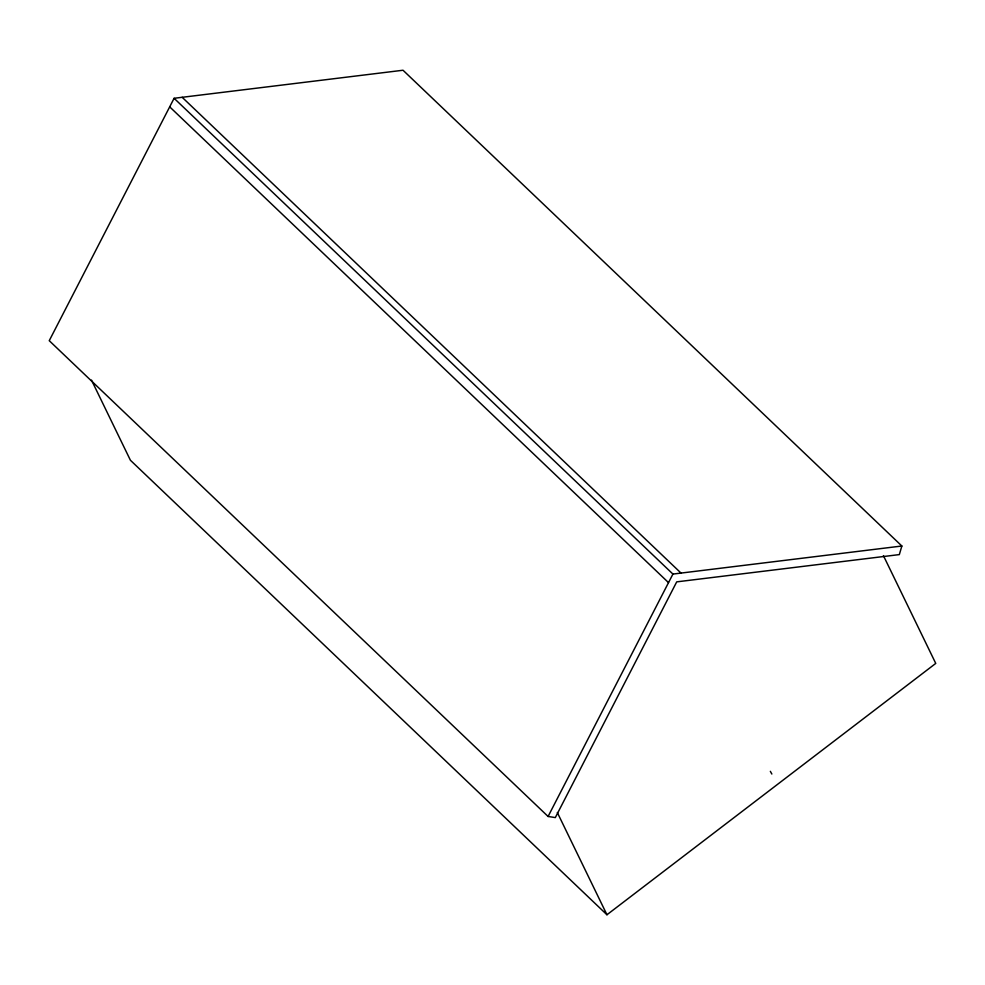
<?xml version="1.0" encoding="UTF-8"?>
<svg xmlns="http://www.w3.org/2000/svg" width="985" height="985" viewBox="0 0 985 985"><rect width="100%" height="100%" fill="white"/><g stroke="black" fill="none" stroke-linecap="round" stroke-linejoin="round"><path stroke-width="1.48" d="M901.854 546.01L899.33 554.592L676.72 581.864L555.318 817.587L548.091 816.466L49.25 340.687L174.099 98.291L403.025 70.243L901.854 546.01L672.927 574.07L174.099 98.291M548.091 816.466L672.927 574.07M91.506 380.112L130.414 460.254L606.957 914.757L935.75 663.41L883.422 555.638M182.176 97.306L681.017 573.073M169.691 106.848L668.519 582.627M770.344 771.329L771.846 774.025M557.313 812.514L606.957 914.757"/></g></svg>
